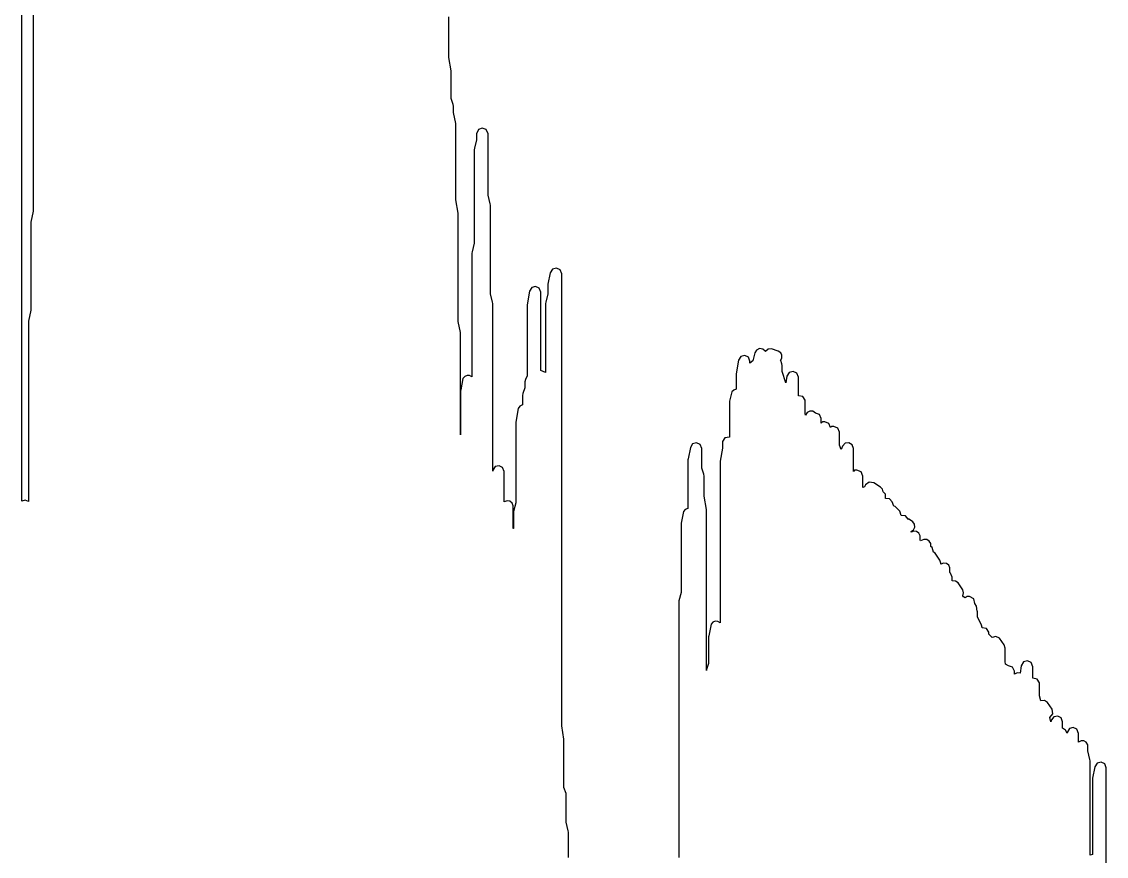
# Model space of a CAD drawing. Extents: x -85 to 1067, y -372 to 325.
# Drawn here: x 360.6 to 493.9, y -104.4 to -1.8 of the extents above; entities that cross this region are included whole.
import ezdxf

# ---------------------------------------------------------------- set-up
doc = ezdxf.new("R2010")
doc.units = 0

msp = doc.modelspace()

# ---------------------------------------------------------------- linework, layer by layer
at = {"layer": 'Layer 1'}
for p, q in [((360.632, -2.34134), (360.632, 3.85642)), ((362.039, -0.945924), (362.039, -2.0587)), ((413.111, -2.05892), (413.111, -1.22865)), ((360.632, -8.56665), (360.632, -2.34134)), ((362.039, -2.0587), (362.039, -2.90962)), ((413.111, -2.90988), (413.111, -2.05892)), ((362.039, -2.90962), (362.039, -4.04481)), ((413.111, -3.76081), (413.111, -2.90988)), ((413.111, -4.61176), (413.111, -3.76081)), ((362.039, -4.04481), (362.039, -4.89746)), ((362.039, -4.89746), (362.039, -5.72428)), ((413.111, -5.46444), (413.111, -4.61176)), ((362.039, -5.72428), (362.039, -6.86118)), ((413.111661, -6.23612), (413.111, -5.46444)), ((413.387251, -7.87944), (413.111661, -6.23612)), ((362.039, -6.86118), (362.039, -7.71383)), ((362.039, -7.71383), (362.039, -8.84729)), ((413.396, -7.99659), (413.387251, -7.87944)), ((360.632, -15.0486), (360.632, -8.56665)), ((362.039, -8.84729), (362.039, -9.67756)), ((413.396, -8.84752), (413.396, -7.99659)), ((413.396, -9.67779), (413.396, -8.84752)), ((362.039, -9.67756), (362.039, -10.5285)), ((362.039, -10.5285), (362.039, -11.6654)), ((413.395524, -11.265943), (413.396, -10.5287)), ((413.396, -10.5287), (413.396, -9.67779)), ((362.039, -11.6654), (362.039, -12.5163)), ((413.641847, -12.010078), (413.395524, -11.265943)), ((362.039, -12.5163), (362.039, -13.3449)), ((413.678, -12.2323), (413.641847, -12.010078)), ((413.67856, -13.012668), (413.678, -12.2323)), ((413.949042, -14.340748), (413.67856, -13.012668)), ((362.039, -13.3449), (362.039, -14.4818)), ((362.039, -14.4818), (362.039, -15.3344)), ((413.964, -14.482), (413.949042, -14.340748)), ((413.964, -15.3347), (413.964, -14.482)), ((360.632, -21.5323), (360.632, -15.0486)), ((362.039, -15.3344), (362.039, -16.1837)), ((413.964, -16.1839), (413.964, -15.3347)), ((416.733605, -15.100283), (416.50626, -15.6153)), ((416.50626, -15.6153), (416.507, -16.3801)), ((417.21164, -14.928611), (416.733605, -15.100283)), ((417.68967, -15.100283), (417.21164, -14.928611)), ((417.917, -15.6153), (417.68967, -15.100283)), ((417.917, -16.468), (417.917, -15.6153)), ((362.039, -16.1837), (362.039, -17.0139)), ((362.039, -17.0139), (362.039, -18.1474)), ((413.964, -17.0141), (413.964, -16.1839)), ((413.964, -17.8651), (413.964, -17.0141)), ((416.507, -16.3801), (416.243376, -17.40502)), ((417.917, -17.2983), (417.917, -16.468)), ((417.917, -18.1475), (417.917, -17.2983)), ((362.039, -18.1474), (362.039, -19)), ((413.964, -18.7178), (413.964, -17.8651)), ((416.221363, -17.580731), (416.221, -18.7176)), ((416.243376, -17.40502), (416.221363, -17.580731)), ((417.917, -19.0001), (417.917, -18.1475)), ((362.039, -19), (362.039, -19.8527)), ((362.039, -19.8527), (362.039, -20.7036)), ((413.964, -19.567), (413.964, -18.7178)), ((413.964, -20.4197), (413.964, -19.567)), ((416.221, -18.7176), (416.221, -20.137)), ((417.917, -19.8528), (417.917, -19.0001)), ((417.917, -20.7037), (417.917, -19.8528)), ((362.039, -20.7036), (362.039, -21.5322)), ((413.964, -21.2499), (413.964, -20.4197)), ((413.964, -22.1026), (413.964, -21.2499)), ((416.221, -20.137), (416.221, -20.9639)), ((416.221, -20.9639), (416.221, -21.8165)), ((417.917, -21.5323), (417.917, -20.7037)), ((360.632, -28.0401), (360.632, -21.5323)), ((362.039, -21.5322), (362.039, -22.3831)), ((362.039, -22.3831), (362.039, -23.2358)), ((413.964, -22.9518), (413.964, -22.1026)), ((416.221, -21.8165), (416.221, -22.6692)), ((417.917, -22.3833), (417.917, -21.5323)), ((417.917072, -23.149795), (417.917, -22.3833)), ((362.039, -23.2358), (362.039, -24.0885)), ((413.963351, -23.744188), (413.964, -22.9518)), ((414.237276, -25.368578), (413.963351, -23.744188)), ((416.221, -22.6692), (416.221, -23.5218)), ((416.221, -23.5218), (416.221, -24.3728)), ((418.178833, -24.203975), (417.917072, -23.149795)), ((362.039, -25.1306), (361.770353, -26.48281)), ((362.039, -24.0885), (362.039, -25.1306)), ((416.221, -24.3728), (416.221, -25.2014)), ((416.221, -25.2014), (416.221, -26.0523)), ((418.2, -24.3728), (418.178833, -24.203975)), ((418.2, -25.2014), (418.2, -24.3728)), ((418.2, -26.0523), (418.2, -25.2014)), ((361.756242, -26.620619), (361.756, -27.4715)), ((361.770353, -26.48281), (361.756242, -26.620619)), ((414.248, -25.4857), (414.237276, -25.368578)), ((414.248, -26.3349), (414.248, -25.4857)), ((414.248, -27.1876), (414.248, -26.3349)), ((416.221, -26.0523), (416.221, -27.1875)), ((418.2, -26.905), (418.2, -26.0523)), ((361.756, -27.4715), (361.756, -28.3242)), ((414.248, -28.0402), (414.248, -27.1876)), ((416.221, -27.1875), (416.221, -28.0401)), ((418.2, -27.7576), (418.2, -26.905)), ((418.2, -28.5845), (418.2, -27.7576)), ((360.632, -34.5256), (360.632, -28.0401)), ((361.756, -28.3242), (361.756, -29.151)), ((361.756, -29.151), (361.756, -30.5704)), ((414.248, -28.8688), (414.248, -28.0402)), ((414.248, -29.7197), (414.248, -28.8688)), ((416.221, -29.065), (415.957461, -30.11749)), ((416.221, -28.0401), (416.221, -29.065)), ((418.2, -29.4371), (418.2, -28.5845)), ((361.756, -30.5704), (361.756, -31.4231)), ((414.248, -30.5707), (414.248, -29.7197)), ((414.248, -31.4233), (414.248, -30.5707)), ((415.937141, -30.288037), (415.937, -31.4232)), ((415.957461, -30.11749), (415.937141, -30.288037)), ((418.2, -30.2881), (418.2, -29.4371)), ((418.2, -31.1407), (418.2, -30.2881)), ((361.756, -31.4231), (361.756, -32.8201)), ((414.248, -32.276), (414.248, -31.4233)), ((415.937, -31.4232), (415.937, -32.2759)), ((418.2, -31.9899), (418.2, -31.1407)), ((361.756, -32.8201), (361.756, -33.6728)), ((414.248, -33.1028), (414.248, -32.276)), ((414.248, -34.2397), (414.248, -33.1028)), ((415.937, -32.2759), (415.937, -33.3869)), ((418.2, -32.8202), (418.2, -31.9899)), ((418.2, -33.6729), (418.2, -32.8202)), ((425.562001, -32.682191), (425.27786, -34.101571)), ((425.834148, -32.253845), (425.562001, -32.682191)), ((426.32338, -32.118932), (425.834148, -32.253845)), ((426.776339, -32.347123), (426.32338, -32.118932)), ((426.959, -32.82), (426.776339, -32.347123)), ((426.959, -33.9551), (426.959, -32.82)), ((360.632, -41.2935), (360.632, -34.5256)), ((361.756, -33.6728), (361.756, -35.0921)), ((414.248, -35.0924), (414.248, -34.2397)), ((415.937, -33.3869), (415.937, -34.5255)), ((415.937, -34.5255), (415.937, -35.659)), ((418.2, -34.5255), (418.2, -33.6729)), ((418.200141, -35.285177), (418.2, -34.5255)), ((423.283893, -34.514123), (423.00259, -34.973256)), ((423.757, -34.393276), (423.283893, -34.514123)), ((424.203005, -34.59213), (423.757, -34.393276)), ((424.403, -35.0921), (424.203005, -34.59213)), ((425.263749, -34.23938), (425.263, -35.2849)), ((425.27786, -34.101571), (425.263749, -34.23938)), ((426.959, -35.3745), (426.959, -33.9551)), ((361.756, -35.0921), (361.756, -35.9448)), ((361.756, -35.9448), (361.756, -37.2694)), ((414.248, -36.2052), (414.248, -35.0924)), ((415.937, -35.659), (415.937, -36.7717)), ((418.461987, -36.311817), (418.200141, -35.285177)), ((423.00259, -34.973256), (422.716643, -36.652726)), ((424.403, -35.9448), (424.403, -35.0921)), ((424.403, -36.7716), (424.403, -35.9448)), ((425.263, -35.2849), (424.999461, -36.31154)), ((426.959, -36.7715), (426.959, -35.3745)), ((361.756, -37.2694), (361.485603, -38.61989)), ((414.248, -37.0561), (414.248, -36.2052)), ((414.248, -37.9088), (414.248, -37.0561)), ((415.937, -36.7717), (415.937, -37.9087)), ((418.484, -36.4875), (418.461987, -36.311817)), ((418.484, -37.3385), (418.484, -36.4875)), ((422.707894, -36.771598), (422.707, -37.6243)), ((422.716643, -36.652726), (422.707894, -36.771598)), ((424.403, -37.6243), (424.403, -36.7716)), ((424.999461, -36.31154), (424.977448, -36.487251)), ((424.977448, -36.487251), (424.978, -37.6242)), ((426.959, -37.6242), (426.959, -36.7715)), ((361.485603, -38.61989), (361.471492, -38.757699)), ((414.248157, -38.687389), (414.248, -37.9088)), ((415.937, -37.9087), (415.937, -39.0438)), ((418.484, -38.1912), (418.484, -37.3385)), ((418.484, -39.328), (418.484, -38.1912)), ((422.707, -37.6243), (422.707, -38.4752)), ((422.707, -38.4752), (422.707, -39.6104)), ((424.403, -38.4752), (424.403, -37.6243)), ((424.403, -39.3279), (424.403, -38.4752)), ((424.978, -37.6242), (424.978, -39.0436)), ((426.959, -38.4751), (426.959, -37.6242)), ((426.959, -39.6103), (426.959, -38.4751)), ((361.471492, -38.757699), (361.471, -40.1547)), ((414.516889, -40.015469), (414.248157, -38.687389)), ((415.937, -39.0438), (415.937, -40.1549)), ((418.484, -40.1549), (418.484, -39.328)), ((422.707, -39.6104), (422.707, -40.4407)), ((424.403, -40.4407), (424.403, -39.3279)), ((424.978, -39.0436), (424.978, -39.8945)), ((424.978, -39.8945), (424.978, -41.2932)), ((426.959, -40.7231), (426.959, -39.6103)), ((360.632, -47.7755), (360.632, -41.2935)), ((361.471, -40.1547), (361.471, -41.5741)), ((414.531, -40.155), (414.516889, -40.015469)), ((414.531, -41.0076), (414.531, -40.155)), ((414.531, -41.8603), (414.531, -41.0076)), ((415.937, -40.1549), (415.937, -41.2935)), ((415.937, -41.2935), (415.937, -42.4269)), ((418.484, -41.5742), (418.484, -40.1549)), ((422.707, -40.4407), (422.707, -41.2933)), ((422.707, -41.2933), (422.707, -42.1425)), ((424.403, -41.5741), (424.403, -40.4407)), ((424.978, -41.2932), (424.978, -42.1424)), ((426.959, -41.574), (426.959, -40.7231)), ((361.471, -41.5741), (361.471, -42.9935)), ((414.531, -42.9938), (414.531, -41.8603)), ((415.937, -42.4269), (415.937, -43.5638)), ((418.484, -42.4269), (418.484, -41.5742)), ((418.484, -43.2796), (418.484, -42.4269)), ((422.707, -42.1425), (422.707, -42.9935)), ((424.403, -42.7127), (424.403, -41.5741)), ((424.978, -42.1424), (424.978, -43.5636)), ((426.959, -42.7126), (426.959, -41.574)), ((450.684324, -42.540431), (450.441444, -43.506787)), ((450.889047, -42.194705), (450.684324, -42.540431)), ((451.249304, -42.016768), (450.889047, -42.194705)), ((451.648574, -42.064026), (451.249304, -42.016768)), ((451.95723, -42.321681), (451.648574, -42.064026)), ((451.974727, -42.349056), (451.95723, -42.321681)), ((452.305847, -42.075166), (451.974727, -42.349056)), ((452.73444, -42.044143), (452.305847, -42.075166)), ((453.561266, -42.326647), (452.73444, -42.044143)), ((453.863669, -42.527409), (453.561266, -42.326647)), ((454.020607, -42.833043), (453.863669, -42.527409)), ((361.471, -42.9935), (361.471, -44.3922)), ((414.531, -44.1065), (414.531, -42.9938)), ((415.937, -43.5638), (415.937, -44.6766)), ((418.484, -44.1064), (418.484, -43.2796)), ((422.707, -42.9935), (422.707, -43.8462)), ((422.707, -43.8462), (422.707, -44.6764)), ((424.403, -43.5637), (424.403, -42.7127)), ((424.403, -44.6764), (424.403, -43.5637)), ((424.978, -43.5636), (424.978, -44.3921)), ((426.959, -44.1062), (426.959, -42.7126)), ((448.68678, -43.446478), (448.402639, -45.125948)), ((448.965275, -42.979361), (448.68678, -43.446478)), ((449.44217, -42.855731), (448.965275, -42.979361)), ((449.891925, -43.056755), (449.44217, -42.855731)), ((450.089, -43.5636), (449.891925, -43.056755)), ((450.441444, -43.506787), (450.088328, -43.782405)), ((450.088328, -43.782405), (450.089, -43.5636)), ((453.835106, -43.491097), (454.016335, -43.176592)), ((453.860789, -43.465415), (453.835106, -43.491097)), ((454.002098, -43.878814), (453.860789, -43.465415)), ((454.04, -44.1062), (454.002098, -43.878814)), ((454.016335, -43.176592), (454.020607, -42.833043)), ((361.471, -44.3922), (361.471, -45.8116)), ((414.531, -45.5259), (414.531, -44.1065)), ((415.937, -44.6766), (415.937, -45.481)), ((418.484, -44.9591), (418.484, -44.1064)), ((418.484, -45.8117), (418.484, -44.9591)), ((422.707, -44.6764), (422.707, -45.3724)), ((424.40269, -44.70042), (424.403, -44.6764)), ((424.978, -44.9433), (424.40269, -44.70042)), ((424.978, -44.3921), (424.978, -44.9433)), ((426.959, -45.243), (426.959, -44.1062)), ((426.959, -46.3782), (426.959, -45.243)), ((448.392197, -45.243098), (448.392, -46.0958)), ((448.402639, -45.125948), (448.392197, -45.243098)), ((454.040087, -44.843467), (454.04, -44.1062)), ((454.494916, -46.204287), (454.040087, -44.843467)), ((454.908069, -44.951465), (454.62756, -45.410199)), ((455.380358, -44.829768), (454.908069, -44.951465)), ((455.826358, -45.027136), (455.380358, -44.829768)), ((456.028, -45.5256), (455.826358, -45.027136)), ((361.471, -45.8116), (361.471, -47.231)), ((414.531, -46.6628), (414.531, -45.5259)), ((414.838, -45.673927), (414.555524, -47.093307)), ((415.052493, -45.427938), (414.838, -45.673927)), ((415.340192, -45.307991), (415.052493, -45.427938)), ((415.651545, -45.32278), (415.340192, -45.307991)), ((415.937, -45.481), (415.651545, -45.32278)), ((418.484, -46.6627), (418.484, -45.8117)), ((422.510686, -45.803043), (422.447186, -46.095877)), ((422.447186, -46.095877), (422.448, -46.8296)), ((422.707, -45.3724), (422.510686, -45.803043)), ((426.959, -47.7752), (426.959, -46.3782)), ((448.392, -46.0958), (448.392, -46.9485)), ((454.62756, -45.410199), (454.494916, -46.204287)), ((456.028, -46.3783), (456.028, -45.5256)), ((456.028, -47.2309), (456.028, -46.3783)), ((360.632, -54.5658), (360.632, -47.7755)), ((361.471, -47.231), (361.471, -48.628)), ((414.531, -47.5155), (414.531, -46.6628)), ((414.531, -48.6282), (414.531, -47.5155)), ((414.555524, -47.093307), (414.541413, -47.231116)), ((414.541413, -47.231116), (414.542, -48.3422)), ((418.484, -47.5153), (418.484, -46.6627)), ((418.484, -48.3422), (418.484, -47.5153)), ((422.201677, -47.544468), (422.161968, -47.775297)), ((422.161968, -47.775297), (422.162, -48.9105)), ((422.448, -46.8296), (422.201677, -47.544468)), ((426.959, -49.1946), (426.959, -47.7752)), ((447.868394, -47.341187), (447.58414, -48.452237)), ((448.087927, -47.100833), (447.868394, -47.341187)), ((448.392, -46.9846), (448.087927, -47.100833)), ((448.392, -46.9485), (448.392, -46.9846)), ((456.028436, -47.802843), (456.028, -47.2309)), ((456.568107, -47.893119), (456.028436, -47.802843)), ((456.881, -48.342), (456.568107, -47.893119)), ((361.471, -48.628), (361.471, -50.0474)), ((414.531, -49.4792), (414.531, -48.6282)), ((414.542, -48.3422), (414.542, -49.1948)), ((414.542, -49.1948), (414.542, -50.3317)), ((418.484, -49.4808), (418.484, -48.3422)), ((421.825634, -49.071894), (421.605599, -49.363486)), ((422.162, -48.9294), (421.825634, -49.071894)), ((422.162, -48.9105), (422.162, -48.9294)), ((426.959, -50.3315), (426.959, -49.1946)), ((447.562127, -48.62792), (447.562, -49.4806)), ((447.58414, -48.452237), (447.562127, -48.62792)), ((456.880605, -49.983544), (456.881, -49.1947)), ((456.881, -49.1947), (456.881, -48.342)), ((361.471, -50.0474), (361.471, -51.4668)), ((414.531, -50.8985), (414.531, -49.4792)), ((414.542, -50.3317), (414.542, -51.1809)), ((418.484, -50.3317), (418.484, -49.4808)), ((418.484, -51.1809), (418.484, -50.3317)), ((421.605599, -49.363486), (421.31968, -51.065366)), ((426.959, -51.7267), (426.959, -50.3315)), ((447.562, -49.4806), (447.562, -50.3316)), ((447.562, -50.3316), (447.562, -51.1808)), ((456.915008, -50.173028), (456.880605, -49.983544)), ((457.124075, -49.849659), (456.915008, -50.173028)), ((457.449643, -49.690333), (457.124075, -49.849659)), ((457.811501, -49.711205), (457.449643, -49.690333)), ((458.129438, -49.928426), (457.811501, -49.711205)), ((458.628435, -50.124105), (458.129438, -49.928426)), ((458.846, -50.614), (458.628435, -50.124105)), ((458.845583, -51.166989), (458.846, -50.614)), ((361.471, -51.4668), (361.471, -52.8638)), ((414.531, -52.2938), (414.531, -50.8985)), ((414.542, -51.1809), (414.542, -52.2937)), ((418.484, -52.2937), (418.484, -51.1809)), ((421.309238, -51.180767), (421.309, -52.2935)), ((421.31968, -51.065366), (421.309238, -51.180767)), ((426.959, -53.1461), (426.959, -51.7267)), ((447.562, -51.1808), (447.562, -52.0111)), ((458.992, -51.0206), (458.845583, -51.166989)), ((459.274731, -51.020577), (458.992, -51.0206)), ((459.766323, -51.227819), (459.274731, -51.020577)), ((459.972356, -51.719923), (459.766323, -51.227819)), ((460.105, -51.589), (459.972356, -51.719923)), ((460.389824, -51.588989), (460.105, -51.589)), ((460.888973, -51.795068), (460.389824, -51.588989)), ((461.096, -52.2935), (460.888973, -51.795068)), ((361.471, -52.8638), (361.471, -53.7164)), ((414.531558, -52.603849), (414.531, -52.2938)), ((414.542, -52.5951), (414.531558, -52.603849)), ((414.542, -52.2937), (414.542, -52.5951)), ((418.484, -53.1464), (418.484, -52.2937)), ((418.484, -54.2833), (418.484, -53.1464)), ((421.309, -52.2935), (421.309, -53.1462)), ((421.309, -53.1462), (421.309, -53.9971)), ((426.959, -54.5655), (426.959, -53.1461)), ((447.018642, -52.973797), (446.709323, -53.430408)), ((447.562, -52.8792), (447.018642, -52.973797)), ((447.562, -52.0111), (447.562, -52.8792)), ((461.095808, -53.885195), (461.096, -53.1462)), ((461.096, -53.1462), (461.096, -52.2935)), ((360.632095, -60.756611), (360.632, -54.5658)), ((361.471, -53.7164), (361.471, -55.1358)), ((418.484, -55.1359), (418.484, -54.2833)), ((421.309, -53.9971), (421.309, -54.8498)), ((426.959, -55.9625), (426.959, -54.5655)), ((442.773114, -54.141848), (442.48886, -55.535408)), ((443.046866, -53.71504), (442.773114, -54.141848)), ((443.536158, -53.582004), (443.046866, -53.71504)), ((443.987963, -53.810749), (443.536158, -53.582004)), ((444.17, -54.2831), (443.987963, -53.810749)), ((444.17, -55.1358), (444.17, -54.2831)), ((446.709, -54.2246), (446.43691, -55.84551)), ((446.709323, -53.430408), (446.709, -54.2246)), ((461.273241, -54.420909), (461.095808, -53.885195)), ((461.43693, -54.01784), (461.273241, -54.420909)), ((461.772493, -53.648172), (461.43693, -54.01784)), ((462.225984, -53.591586), (461.772493, -53.648172)), ((462.624715, -53.814441), (462.225984, -53.591586)), ((462.796, -54.2831), (462.624715, -53.814441)), ((462.796, -55.1357), (462.796, -54.2831)), ((361.471, -55.1358), (361.471, -56.5293)), ((418.484, -55.9628), (418.484, -55.1359)), ((421.309, -54.8498), (421.309, -55.6784)), ((421.309, -55.6784), (421.309, -56.5293)), ((442.473056, -55.678353), (442.473, -56.5293)), ((442.48886, -55.535408), (442.473056, -55.678353)), ((444.17, -55.9626), (444.17, -55.1358)), ((446.43691, -55.84551), (446.428161, -55.962632)), ((462.796, -55.9626), (462.796, -55.1357)), ((361.471, -56.5293), (361.471, -57.382)), ((418.483987, -57.072055), (418.484, -55.9628)), ((418.506, -56.961791), (418.483987, -57.072055)), ((418.795305, -56.51319), (418.506, -56.961791)), ((419.266645, -56.400638), (418.795305, -56.51319)), ((419.706912, -56.603115), (419.266645, -56.400638)), ((419.903, -57.0996), (419.706912, -56.603115)), ((419.903, -57.9489), (419.903, -57.0996)), ((421.309, -56.5293), (421.309, -57.6662)), ((426.959, -57.6661), (426.959, -55.9625)), ((442.473, -56.5293), (442.473, -57.382)), ((444.170496, -56.699872), (444.17, -55.9626)), ((444.416819, -57.445728), (444.170496, -56.699872)), ((446.428161, -55.962632), (446.428, -56.8153)), ((446.428, -56.8153), (446.428, -57.9487)), ((462.795918, -57.108117), (462.796, -56.8152)), ((462.944, -56.9617), (462.795918, -57.108117)), ((462.796, -56.8152), (462.796, -55.9626)), ((463.227739, -56.961689), (462.944, -56.9617)), ((463.726941, -57.167747), (463.227739, -56.961689)), ((463.934, -57.6662), (463.726941, -57.167747)), ((361.471, -57.382), (361.471, -58.8014)), ((419.903, -58.8015), (419.903, -57.9489)), ((421.309, -57.6662), (421.309, -58.8013)), ((426.959, -59.0855), (426.959, -57.6661)), ((442.473, -57.382), (442.473, -58.2346)), ((442.473, -58.2346), (442.473, -59.3457)), ((444.453, -57.6662), (444.416819, -57.445728)), ((444.453, -58.5189), (444.453, -57.6662)), ((444.453, -59.3457), (444.453, -58.5189)), ((446.428, -57.9487), (446.428, -58.8014)), ((463.934, -58.5188), (463.934, -57.6662)), ((463.934594, -59.075195), (463.934, -58.5188)), ((464.723087, -58.406106), (464.279074, -58.766867)), ((465.288554, -58.492999), (464.723087, -58.406106)), ((466.139453, -59.037321), (465.288554, -58.492999)), ((361.471, -58.8014), (361.471, -59.6317)), ((361.471, -59.6317), (361.471, -60.4843)), ((419.903, -59.6318), (419.903, -58.8015)), ((419.903, -60.4845), (419.903, -59.6318)), ((421.309, -58.8013), (421.309, -59.9141)), ((421.309, -59.9141), (421.309, -60.9649)), ((426.959, -60.4842), (426.959, -59.0855)), ((442.473, -59.3457), (442.473, -60.4843)), ((444.452746, -60.139808), (444.453, -59.3457)), ((446.428, -58.8014), (446.428, -59.9142)), ((446.428, -59.9142), (446.428, -61.3335)), ((464.167173, -58.987367), (463.934594, -59.075195)), ((464.279074, -58.766867), (464.167173, -58.987367)), ((466.371786, -59.290414), (466.139453, -59.037321)), ((466.456417, -59.622988), (466.371786, -59.290414)), ((466.751, -59.9141), (466.456417, -59.622988)), ((466.750624, -60.413614), (466.751, -59.9141)), ((361.055495, -60.630334), (360.632095, -60.756611)), ((361.471, -60.7806), (361.055495, -60.630334)), ((361.471, -60.4843), (361.471, -60.7806)), ((419.90326, -60.842775), (419.903, -60.4845)), ((420.252606, -60.711865), (419.90326, -60.842775)), ((420.599984, -60.770113), (420.252606, -60.711865)), ((420.877186, -60.987424), (420.599984, -60.770113)), ((421.016, -61.3337), (420.877186, -60.987424)), ((421.309, -60.9649), (421.04882, -62.01564)), ((426.959, -61.9036), (426.959, -60.4842)), ((442.473, -60.4843), (442.473, -61.6178)), ((444.728251, -61.786578), (444.452746, -60.139808)), ((467.233928, -60.47068), (466.750624, -60.413614)), ((467.565342, -60.827041), (467.233928, -60.47068)), ((467.746246, -61.366198), (467.565342, -60.827041)), ((421.016, -62.1846), (421.016, -61.3337)), ((421.016, -63.0373), (421.016, -62.1846)), ((421.0285, -62.184465), (421.028, -63.2972)), ((421.04882, -62.01564), (421.0285, -62.184465)), ((426.959, -63.2971), (426.959, -61.9036)), ((441.920127, -62.044941), (441.634095, -63.441911)), ((442.143816, -61.769926), (441.920127, -62.044941)), ((442.473, -61.6384), (442.143816, -61.769926)), ((442.473, -61.6178), (442.473, -61.6384)), ((444.737, -61.9037), (444.728251, -61.786578)), ((444.737, -62.7529), (444.737, -61.9037)), ((446.428, -61.3335), (446.428, -62.1845)), ((446.428, -62.1845), (446.428, -63.5832)), ((467.940866, -61.404101), (467.746246, -61.366198)), ((468.507511, -61.970831), (467.940866, -61.404101)), ((468.667785, -62.503102), (468.507511, -61.970831)), ((469.195257, -62.568669), (468.667785, -62.503102)), ((469.52732, -62.983698), (469.195257, -62.568669)), ((421.015582, -64.112156), (421.016, -63.0373)), ((421.028, -63.2972), (421.028, -64.1051)), ((426.959, -65.0025), (426.959, -63.2971)), ((441.634095, -63.441911), (441.619984, -63.583163)), ((441.619984, -63.583163), (441.62, -64.4341)), ((444.737, -63.5832), (444.737, -62.7529)), ((444.737, -64.4341), (444.737, -63.5832)), ((446.428, -63.5832), (446.428, -64.4341)), ((469.567, -63.0043), (469.52732, -62.983698)), ((469.567013, -62.919951), (469.567, -63.0043)), ((470.106142, -63.281675), (469.567013, -62.919951)), ((470.314717, -63.591861), (470.106142, -63.281675)), ((470.189958, -64.264171), (470.338097, -63.943931)), ((470.338097, -63.943931), (470.314717, -63.591861)), ((421.028, -64.1051), (421.015582, -64.112156)), ((426.959, -66.4219), (426.959, -65.0025)), ((441.62, -64.4341), (441.62, -65.2867)), ((444.737, -65.2868), (444.737, -64.4341)), ((446.428, -64.4341), (446.428, -65.2868)), ((469.883977, -64.478865), (470.189958, -64.264171)), ((469.90599, -64.566693), (469.883977, -64.478865)), ((470.234016, -64.45069), (469.90599, -64.566693)), ((470.56091, -64.49981), (470.234016, -64.45069)), ((470.830346, -64.691323), (470.56091, -64.49981)), ((470.986, -65.0025), (470.830346, -64.691323)), ((470.985817, -65.560642), (470.986, -65.0025)), ((426.959, -67.8188), (426.959, -66.4219)), ((441.62, -65.2867), (441.62, -66.136)), ((441.62, -66.136), (441.62, -66.9662)), ((444.737, -66.136), (444.737, -65.2868)), ((444.737, -66.9663), (444.737, -66.136)), ((446.428, -65.2868), (446.428, -66.136)), ((446.428, -66.136), (446.428, -67.533)), ((471.036081, -65.610567), (470.985817, -65.560642)), ((471.447786, -65.469315), (471.036081, -65.610567)), ((471.814893, -65.475996), (471.447786, -65.469315)), ((472.113649, -65.652836), (471.814893, -65.475996)), ((472.293498, -65.949787), (472.113649, -65.652836)), ((472.303878, -66.316799), (472.293498, -65.949787)), ((472.452045, -66.45633), (472.303878, -66.316799)), ((472.639807, -67.038554), (472.452045, -66.45633)), ((426.959, -69.2382), (426.959, -67.8188)), ((441.62, -66.9662), (441.62, -67.8189)), ((441.62, -67.8189), (441.62, -68.6716)), ((444.737, -68.1014), (444.737, -66.9663)), ((446.428, -67.533), (446.428, -68.3857)), ((472.831012, -67.141904), (472.639807, -67.038554)), ((473.401185, -67.99286), (472.831012, -67.141904)), ((426.959, -70.6576), (426.959, -69.2382)), ((441.62, -68.6716), (441.62, -69.5225)), ((444.737, -68.9524), (444.737, -68.1014)), ((444.737, -70.091), (444.737, -68.9524)), ((446.428, -68.3857), (446.428, -69.2383)), ((446.428, -69.2383), (446.428, -70.091)), ((473.52, -68.3856), (473.401185, -67.99286)), ((473.52085, -68.506135), (473.52, -68.3856)), ((473.865661, -68.359079), (473.52085, -68.506135)), ((474.216704, -68.402859), (473.865661, -68.359079)), ((474.503608, -68.609819), (474.216704, -68.402859)), ((474.656, -68.9523), (474.503608, -68.609819)), ((474.655661, -69.513841), (474.656, -68.9523)), ((441.62, -69.5225), (441.62, -70.3717)), ((441.62, -70.3717), (441.62, -71.202)), ((444.737, -71.2021), (444.737, -70.091)), ((446.428, -70.091), (446.428, -70.9178)), ((474.733272, -69.591367), (474.655661, -69.513841)), ((474.94, -70.0909), (474.733272, -69.591367)), ((474.939693, -70.557702), (474.94, -70.0909)), ((475.329904, -70.581402), (474.939693, -70.557702)), ((475.647619, -70.80919), (475.329904, -70.581402)), ((426.959, -72.0546), (426.959, -70.6576)), ((441.62, -71.202), (441.62, -71.9685)), ((444.737, -72.0547), (444.737, -71.2021)), ((446.428, -70.9178), (446.428, -71.7705)), ((446.428, -71.7705), (446.428, -72.6214)), ((476.217792, -71.661839), (475.647619, -70.80919)), ((476.312005, -72.014108), (476.217792, -71.661839)), ((426.959, -73.474), (426.959, -72.0546)), ((441.358154, -73.01924), (441.339527, -73.189787)), ((441.339527, -73.189787), (441.34, -74.3267)), ((441.62, -71.9685), (441.358154, -73.01924)), ((444.737, -73.1899), (444.737, -72.0547)), ((444.737, -74.3268), (444.737, -73.1899)), ((446.428, -72.6214), (446.428, -73.4741)), ((476.217792, -72.366378), (476.312005, -72.014108)), ((476.321142, -72.523124), (476.217792, -72.366378)), ((476.512347, -72.638525), (476.321142, -72.523124)), ((476.769, -72.4835), (476.512347, -72.638525)), ((477.055191, -72.483565), (476.769, -72.4835)), ((477.586954, -72.756579), (477.055191, -72.483565)), ((477.718413, -73.339685), (477.586954, -72.756579)), ((426.959, -74.8693), (426.959, -73.474)), ((441.34, -74.3267), (441.34, -75.7202)), ((444.737, -75.4395), (444.737, -74.3268)), ((446.428, -73.4741), (446.428, -74.3268)), ((446.428, -74.3268), (446.428, -75.7203)), ((477.926834, -73.649734), (477.718413, -73.339685)), ((477.986806, -74.268139), (477.926834, -73.649734)), ((478.045, -74.3267), (477.986806, -74.268139)), ((478.045, -74.5868), (478.045, -74.3267)), ((478.04527, -74.986421), (478.045, -74.5868)), ((426.959, -76.2904), (426.959, -74.8693)), ((441.34, -75.7202), (441.34, -76.5729)), ((444.737, -76.573), (444.737, -75.4395)), ((445.30318, -75.868438), (445.020676, -77.287848)), ((445.529581, -75.622288), (445.30318, -75.868438)), ((445.828251, -75.510842), (445.529581, -75.622288)), ((446.14559, -75.54116), (445.828251, -75.510842)), ((446.428, -75.7203), (446.14559, -75.54116)), ((478.537917, -75.975158), (478.04527, -74.986421)), ((426.959, -77.4255), (426.959, -76.2904)), ((441.34, -76.5729), (441.34, -77.4256)), ((444.737, -77.4257), (444.737, -76.573)), ((478.612, -76.2904), (478.537917, -75.975158)), ((478.611481, -76.304221), (478.612, -76.2904)), ((479.140485, -76.410174), (478.611481, -76.304221)), ((479.44, -76.8589), (479.140485, -76.410174)), ((479.440198, -77.091422), (479.44, -76.8589)), ((479.815723, -77.499684), (479.440198, -77.091422)), ((426.959, -78.8225), (426.959, -77.4255)), ((441.34, -77.4256), (441.34, -78.2765)), ((441.34, -78.2765), (441.34, -79.1051)), ((444.737, -78.5384), (444.737, -77.4257)), ((444.737, -79.6753), (444.737, -78.5384)), ((445.020676, -77.287848), (445.008258, -77.425657)), ((445.008258, -77.425657), (445.009, -78.2783)), ((445.009, -78.2783), (445.009, -79.1051)), ((480.295137, -77.373891), (479.815723, -77.499684)), ((480.739012, -77.594426), (480.295137, -77.373891)), ((481.30577, -78.424695), (480.739012, -77.594426)), ((481.428, -78.8226), (481.30577, -78.424695)), ((426.959, -79.9577), (426.959, -78.8225)), ((441.34, -79.1051), (441.34, -79.956)), ((444.737, -80.5245), (444.737, -79.6753)), ((445.009, -79.1051), (445.009, -79.9578)), ((481.428, -79.6753), (481.428, -78.8226)), ((481.428064, -80.465964), (481.428, -79.6753)), ((426.959, -81.3771), (426.959, -79.9577)), ((441.34, -79.956), (441.34, -80.8087)), ((441.34, -80.8087), (441.34, -81.9439)), ((444.737221, -81.577044), (444.737, -80.5245)), ((445.009, -80.6951), (444.759234, -81.437513)), ((445.009, -79.9578), (445.009, -80.6951)), ((481.480106, -80.77257), (481.428064, -80.465964)), ((481.853853, -80.972383), (481.480106, -80.77257)), ((482.351873, -81.170503), (481.853853, -80.972383)), ((482.567, -81.6614), (482.351873, -81.170503)), ((483.41089, -80.97755), (483.257531, -81.888788)), ((483.689534, -80.510993), (483.41089, -80.97755)), ((484.16609, -80.387536), (483.689534, -80.510993)), ((484.615574, -80.588374), (484.16609, -80.387536)), ((484.813, -81.0947), (484.615574, -80.588374)), ((484.813, -81.9439), (484.813, -81.0947)), ((426.959, -82.4881), (426.959, -81.3771)), ((426.959, -83.625), (426.959, -82.4881)), ((441.34, -81.9439), (441.34, -82.7741)), ((444.759234, -81.437513), (444.737221, -81.577044)), ((482.566793, -82.000774), (482.567, -81.6614)), ((482.897303, -81.853119), (482.566793, -82.000774)), ((483.257531, -81.888788), (482.897303, -81.853119)), ((484.813323, -82.519243), (484.813, -81.9439)), ((485.353062, -82.609477), (484.813323, -82.519243)), ((426.959, -84.7602), (426.959, -83.625)), ((441.34, -82.7741), (441.34, -83.9076)), ((441.34, -83.9076), (441.34, -84.7602)), ((485.666, -83.0584), (485.353062, -82.609477)), ((485.665425, -84.672421), (485.666, -83.9076)), ((485.666, -83.9076), (485.666, -83.0584)), ((426.959, -85.6129), (426.959, -84.7602)), ((441.34, -84.7602), (441.34, -85.8971)), ((485.8187, -85.28394), (485.665425, -84.672421)), ((486.271942, -85.248885), (485.8187, -85.28394)), ((486.652497, -85.497526), (486.271942, -85.248885)), ((426.959, -86.7239), (426.959, -85.6129)), ((441.34, -85.8971), (441.34, -86.7239)), ((487.222585, -86.32438), (486.652497, -85.497526)), ((487.301579, -86.904093), (487.222585, -86.32438)), ((426.958326, -88.37064), (426.959, -87.5766)), ((426.959, -87.5766), (426.959, -86.7239)), ((441.34, -86.7239), (441.34, -87.8625)), ((441.34, -87.8625), (441.34, -88.996)), ((486.916007, -87.34413), (487.301579, -86.904093)), ((487.024493, -87.88673), (486.916007, -87.34413)), ((487.10741, -87.638685), (487.024493, -87.88673)), ((487.429464, -87.241575), (487.10741, -87.638685)), ((487.89006, -87.166729), (487.429464, -87.241575)), ((488.302978, -87.38384), (487.89006, -87.166729)), ((488.482, -87.8626), (488.302978, -87.38384)), ((488.481957, -88.661824), (488.482, -87.8626)), ((427.232251, -89.99155), (426.958326, -88.37064)), ((441.34, -88.996), (441.34, -89.8487)), ((488.849809, -88.873472), (488.481957, -88.661824)), ((489.029722, -89.25782), (488.849809, -88.873472)), ((489.04214, -89.173407), (489.029722, -89.25782)), ((489.315801, -88.699965), (489.04214, -89.173407)), ((489.793896, -88.571579), (489.315801, -88.699965)), ((490.247078, -88.770806), (489.793896, -88.571579)), ((490.446, -89.2802), (490.247078, -88.770806)), ((427.241, -90.1087), (427.232251, -89.99155)), ((427.241, -90.9614), (427.241, -90.1087)), ((441.34, -89.8487), (441.34, -90.9614)), ((490.446, -90.1071), (490.446, -89.2802)), ((490.4461, -90.3534), (490.446, -90.1071)), ((490.764479, -90.194277), (490.4461, -90.3534)), ((491.101734, -90.206719), (490.764479, -90.194277)), ((491.395397, -90.373025), (491.101734, -90.206719)), ((491.583, -90.6755), (491.395397, -90.373025)), ((427.241, -91.8123), (427.241, -90.9614)), ((427.241, -92.665), (427.241, -91.8123)), ((441.34, -90.9614), (441.34, -92.0949)), ((491.583294, -91.44037), (491.583, -90.6755)), ((491.846833, -92.49286), (491.583294, -91.44037)), ((427.241, -93.5177), (427.241, -92.665)), ((441.34, -92.0949), (441.34, -93.2318)), ((441.34, -93.2318), (441.34, -94.0603)), ((491.868, -92.6651), (491.846833, -92.49286)), ((491.868, -93.516), (491.868, -92.6651)), ((492.748561, -92.927517), (492.459, -93.376398)), ((493.220154, -92.815361), (492.748561, -92.927517)), ((493.66042, -93.018599), (493.220154, -92.815361)), ((493.856, -93.5159), (493.66042, -93.018599)), ((427.241, -94.3445), (427.241, -93.5177)), ((427.241, -95.1971), (427.241, -94.3445)), ((441.34, -94.0603), (441.34, -95.1972)), ((491.868, -94.3446), (491.868, -93.516)), ((491.868, -95.4814), (491.868, -94.3446)), ((492.459, -93.376398), (492.176496, -94.771648)), ((493.856, -94.3444), (493.856, -93.5159)), ((493.856, -95.1954), (493.856, -94.3444)), ((427.241081, -95.934472), (427.241, -95.1971)), ((441.34, -95.1972), (441.34, -96.3306)), ((491.868, -96.3307), (491.868, -95.4814)), ((492.162385, -94.911179), (492.162, -96.048)), ((492.176496, -94.771648), (492.162385, -94.911179)), ((493.856, -96.048), (493.856, -95.1954)), ((427.490847, -96.676885), (427.241081, -95.934472)), ((427.527, -96.9008), (427.490847, -96.676885)), ((427.527, -97.7293), (427.527, -96.9008)), ((441.34, -96.3306), (441.34, -97.4692)), ((491.868, -97.1833), (491.868, -96.3307)), ((491.868, -98.0136), (491.868, -97.1833)), ((492.162, -96.048), (492.162, -97.1832)), ((492.162, -97.1832), (492.162, -98.0135)), ((493.856, -96.9007), (493.856, -96.048)), ((493.856, -98.0135), (493.856, -96.9007)), ((427.527, -98.5803), (427.527, -97.7293)), ((427.527, -99.4329), (427.527, -98.5803)), ((441.34, -97.4692), (441.34, -98.2961)), ((441.34, -98.2961), (441.34, -99.433)), ((491.868, -99.147), (491.868, -98.0136)), ((492.162, -98.0135), (492.162, -99.1469)), ((493.856, -98.8644), (493.856, -98.0135)), ((427.527312, -100.206316), (427.527, -99.4329)), ((441.34, -99.433), (441.34, -100.568)), ((491.868, -99.9997), (491.868, -99.147)), ((492.162, -99.1469), (492.162, -100.284)), ((493.856, -99.9996), (493.856, -98.8644)), ((427.768527, -101.262226), (427.527312, -100.206316)), ((441.34, -100.568), (441.34, -101.419)), ((491.868, -101.133), (491.868, -99.9997)), ((491.868, -102.249), (491.868, -101.133)), ((492.162, -100.284), (492.162, -101.419)), ((493.856, -101.133), (493.856, -99.9996)), ((493.856, -102.249), (493.856, -101.133)), ((427.788, -101.419), (427.768527, -101.262226)), ((427.788, -102.249), (427.788, -101.419)), ((427.788, -103.384), (427.788, -102.249)), ((441.34, -101.419), (441.34, -102.532)), ((441.34, -102.532), (441.34, -103.384)), ((491.868, -103.099), (491.868, -102.249)), ((492.162, -101.419), (492.162, -102.532)), ((492.162, -102.532), (492.162, -103.669)), ((493.856, -103.098), (493.856, -102.249)), ((427.788, -104.518), (427.788, -103.384)), ((441.34, -103.384), (441.34, -104.518)), ((491.868, -104.235), (491.868, -103.099)), ((492.162, -103.669), (492.162, -104.185)), ((493.856, -104.235), (493.856, -103.098)), ((492.162, -104.185), (491.86753, -104.260748)), ((491.86753, -104.260748), (491.868, -104.235)), ((493.856, -105.348), (493.856, -104.235))]:
    msp.add_line(p, q, dxfattribs=at)

doc.saveas('drawing.dxf')
